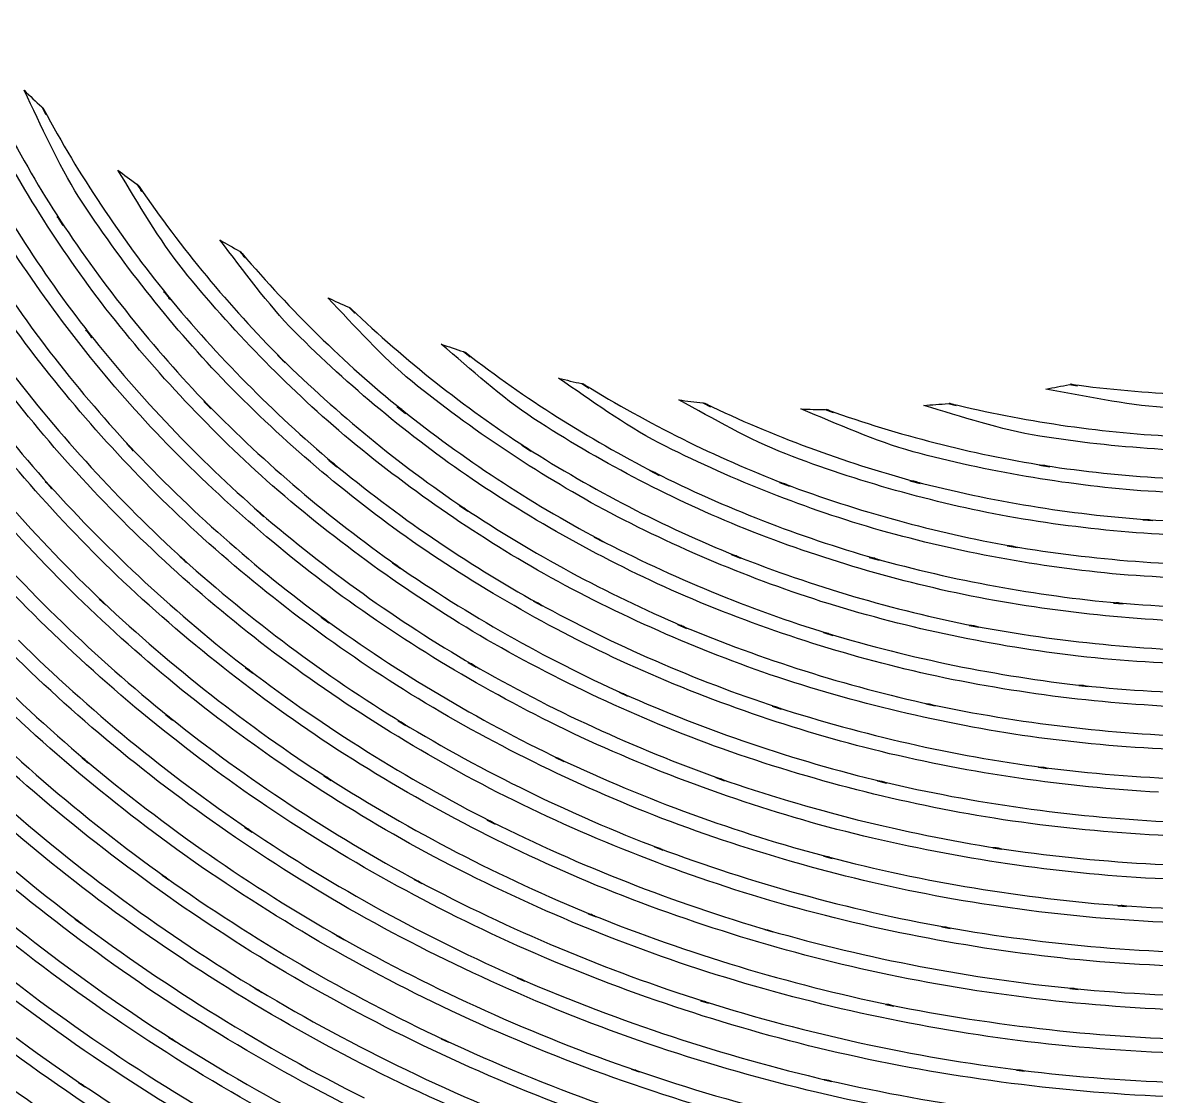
# Model space of a CAD drawing. Extents: x 289 to 439, y 190 to 340.
# Drawn here: x 339.38 to 373.85, y 208.33 to 240.97 of the extents above; entities that cross this region are included whole.
import ezdxf

# ---------------------------------------------------------------- set-up
doc = ezdxf.new("R2010")
doc.units = 0
doc.layers.add('seconds_wheel', color=7, linetype='CONTINUOUS')

msp = doc.modelspace()

# ---------------------------------------------------------------- linework, layer by layer
at = {"layer": 'seconds_wheel', "color": 7}
for p, q in [((339.956909, 238.407948), (340.079831, 238.178005)), ((342.844982, 236.063133), (342.996599, 235.839006)), ((340.42533, 235.078212), (340.60254, 234.807939)), ((340.528475, 234.949473), (340.528475, 234.949473)), ((345.969593, 234.022716), (346.142536, 233.817588)), ((343.665105, 232.79195), (343.86907, 232.541455)), ((343.779108, 232.676783), (343.779108, 232.676783)), ((349.294676, 232.316938), (349.482355, 232.135852)), ((341.293148, 231.633696), (341.48548, 231.389017)), ((341.401335, 231.52008), (341.401335, 231.52008)), ((352.779132, 230.969066), (352.979994, 230.812409)), ((347.12552, 230.856616), (347.354689, 230.629384)), ((347.252706, 230.752306), (347.252706, 230.752306)), ((356.381466, 229.995778), (356.596289, 229.861999)), ((371.207658, 229.96747), (371.451174, 229.933735)), ((344.888115, 229.456784), (345.104875, 229.233818)), ((345.007935, 229.354801), (345.007935, 229.354801)), ((350.769734, 229.294311), (351.021005, 229.091896)), ((360.06058, 229.407537), (360.292463, 229.295087)), ((367.519238, 229.390475), (367.761203, 229.330761)), ((350.904676, 229.205513), (350.904676, 229.205513)), ((363.78196, 229.206289), (364.027802, 229.117101)), ((342.533994, 228.174834), (342.738735, 227.955745)), ((342.646834, 228.074791), (342.646834, 228.074791)), ((354.557422, 228.120934), (354.82808, 227.946052)), ((354.700507, 228.04687), (354.700507, 228.04687)), ((348.690539, 227.668025), (348.929401, 227.469101)), ((348.820828, 227.578838), (348.820828, 227.578838)), ((358.446315, 227.350058), (358.733648, 227.204646)), ((358.596768, 227.291118), (358.596768, 227.291118)), ((370.29641, 227.513308), (370.615151, 227.464061)), ((370.459657, 227.503999), (370.459657, 227.503999)), ((340.069362, 227.016191), (340.261694, 226.801758)), ((340.175996, 226.9177), (340.175996, 226.9177)), ((362.394924, 226.989823), (362.696218, 226.875433)), ((362.552357, 226.946782), (362.552357, 226.946782)), ((366.358658, 227.044886), (366.671196, 226.962291)), ((366.519968, 227.018518), (366.519968, 227.018518)), ((346.483379, 226.146823), (346.710222, 225.950615)), ((352.659313, 226.286418), (352.917564, 226.113476)), ((352.797745, 226.21158), (352.797745, 226.21158)), ((346.607854, 226.058025), (346.607854, 226.058025)), ((373.436531, 225.853285), (373.746742, 225.832733)), ((373.594351, 225.857938), (373.594351, 225.857938)), ((356.751007, 225.327087), (357.025157, 225.182065)), ((356.894092, 225.268147), (356.894092, 225.268147)), ((360.919866, 224.800891), (361.208365, 224.685338)), ((361.07032, 224.756687), (361.07032, 224.756687)), ((369.30916, 225.065346), (369.614718, 225.012612)), ((369.465817, 225.053326), (369.465817, 225.053326)), ((344.153302, 224.736909), (344.36696, 224.543414)), ((344.268856, 224.650827), (344.268856, 224.650827)), ((350.623159, 224.54264), (350.869001, 224.371247)), ((350.755774, 224.467412), (350.755774, 224.467412)), ((365.121299, 224.713257), (365.419878, 224.628722)), ((365.27563, 224.684949), (365.27563, 224.684949)), ((341.704954, 223.44604), (341.906591, 223.254872)), ((354.907961, 223.380507), (355.170865, 223.235485)), ((341.81314, 223.361121), (341.81314, 223.361121)), ((355.047943, 223.31963), (355.047943, 223.31963)), ((372.545058, 223.325439), (372.843637, 223.299458)), ((372.695123, 223.326602), (372.695123, 223.32661)), ((348.453227, 222.897353), (348.686273, 222.726736)), ((348.576146, 222.824067), (348.576146, 222.824067)), ((359.290867, 222.672063), (359.566957, 222.555344)), ((359.435115, 222.626306), (359.435115, 222.626306)), ((363.723796, 222.425831), (364.009966, 222.338583)), ((363.870758, 222.395973), (363.870758, 222.395973)), ((368.158273, 222.644531), (368.452201, 222.587528)), ((368.307177, 222.630182), (368.307177, 222.630182)), ((346.153005, 221.357152), (346.374032, 221.188473)), ((352.921828, 221.51691), (353.171936, 221.371885)), ((353.054443, 221.455643), (353.054443, 221.455643)), ((346.272435, 221.282313), (346.272435, 221.282313)), ((371.488399, 220.815053), (371.775345, 220.784421)), ((371.634586, 220.813116), (371.634586, 220.813118)), ((357.510638, 220.61148), (357.773542, 220.493598)), ((357.647132, 220.564947), (357.647132, 220.564947)), ((343.727535, 219.929788), (343.937316, 219.761885)), ((362.16847, 220.190366), (362.443007, 220.100405)), ((362.310005, 220.158571), (362.310005, 220.158571)), ((366.844915, 220.258612), (367.126818, 220.198122)), ((366.98955, 220.241553), (366.98955, 220.241553)), ((343.841151, 219.85495), (343.841151, 219.85495)), ((350.794939, 219.745213), (351.032638, 219.600188)), ((350.920575, 219.683557), (350.920575, 219.683557)), ((341.182635, 218.621082), (341.380783, 218.454343)), ((355.580344, 218.626899), (355.831616, 218.507467)), ((355.711022, 218.579203), (355.711022, 218.579203)), ((341.289658, 218.546631), (341.289658, 218.546631)), ((370.266552, 218.331422), (370.542252, 218.295747)), ((370.406534, 218.326381), (370.406534, 218.326381)), ((348.532329, 218.071619), (348.758398, 217.926595)), ((348.652925, 218.009189), (348.652925, 218.009189)), ((360.456487, 218.015005), (360.719394, 217.92233)), ((360.591818, 217.98127), (360.591818, 217.98127)), ((365.369857, 217.916125), (365.640517, 217.851757)), ((365.508676, 217.89635), (365.508676, 217.89635)), ((346.137493, 216.504273), (346.352703, 216.358862)), ((353.505415, 216.726075), (353.745054, 216.60548)), ((353.631051, 216.676829), (353.631051, 216.676829)), ((346.253049, 216.44068), (346.253049, 216.44068)), ((358.590952, 215.907891), (358.842611, 215.812889)), ((358.722015, 215.871829), (358.722015, 215.871829)), ((368.879905, 215.882299), (369.145136, 215.841583)), ((369.014071, 215.874156), (369.014071, 215.874156)), ((363.734652, 215.625598), (363.994843, 215.557352)), ((363.868431, 215.603496), (363.868431, 215.603496)), ((343.615859, 215.050155), (343.819823, 214.904743)), ((343.725208, 214.986174), (343.725208, 214.986174)), ((351.287012, 214.917152), (351.515792, 214.795006)), ((351.407219, 214.866742), (351.407219, 214.866742)), ((372.68, 214.121071), (372.938641, 214.102846)), ((372.811842, 214.123785), (372.811842, 214.123785)), ((356.574961, 213.876779), (356.814989, 213.77945)), ((356.70021, 213.839165), (356.70021, 213.839165)), ((340.972078, 213.716244), (341.16596, 213.570057)), ((341.075224, 213.652263), (341.075224, 213.652263)), ((361.941627, 213.394787), (362.190572, 213.323051)), ((367.329619, 213.476605), (367.585157, 213.431237)), ((367.460298, 213.465748), (367.460298, 213.465748)), ((348.931728, 213.207109), (349.149652, 213.0838)), ((349.046894, 213.155148), (349.046894, 213.155148)), ((362.069976, 213.370358), (362.069976, 213.370358)), ((354.410071, 211.930199), (354.640404, 211.830156)), ((354.531054, 211.890259), (354.531054, 211.890259)), ((346.441501, 211.604089), (346.649345, 211.479228)), ((346.551238, 211.551353), (346.551238, 211.551353)), ((371.223168, 211.600986), (371.4725, 211.576944)), ((371.34919, 211.600598), (371.34919, 211.600599)), ((359.992721, 211.23261), (360.231973, 211.156996)), ((360.115644, 211.205854), (360.115644, 211.205854)), ((365.617639, 211.122485), (365.862707, 211.072463)), ((365.742111, 211.108913), (365.742111, 211.108913)), ((343.822149, 210.114684), (344.020297, 209.98866)), ((343.92801, 210.060009), (343.92801, 210.060009)), ((352.101317, 210.07552), (352.32118, 209.97315)), ((352.216484, 210.034029), (352.216484, 210.034029)), ((357.890648, 209.146823), (358.119817, 209.068106)), ((358.009691, 209.11774), (358.009691, 209.11774)), ((369.600372, 209.123557), (369.841174, 209.094087)), ((369.722518, 209.119679), (369.722518, 209.119679)), ((341.079101, 208.745874), (341.267556, 208.618687)), ((341.179921, 208.690423), (341.179921, 208.690423)), ((363.744735, 208.828468), (363.980884, 208.773793)), ((363.864554, 208.812182), (363.864554, 208.812182))]:
    msp.add_line(p, q, dxfattribs=at)
for points in [[(337.375171, 240.970687), (338.238519, 238.870451), (339.293799, 236.855081), (340.528475, 234.949473)], [(341.089184, 235.66645), (340.433975, 236.694949), (339.955786, 237.818758), (339.421018, 238.913594)], [(339.421018, 238.913594), (339.599739, 238.745096), (339.774736, 238.572761), (339.956909, 238.407948)], [(341.911244, 232.273895), (340.481819, 234.132852), (339.227859, 236.119489), (338.16311, 238.208637)], [(340.016238, 238.331946), (340.005061, 238.352656), (339.990954, 238.371502), (339.977074, 238.390499)], [(339.977074, 238.390499), (339.984624, 238.383677), (339.992782, 238.377538), (340.00034, 238.370723)], [(340.00034, 238.370723), (340.006057, 238.357981), (340.009707, 238.34433), (340.016238, 238.331946)], [(340.079831, 238.178005), (340.053631, 238.227102), (340.042197, 238.282727), (340.016238, 238.331946)], [(340.016238, 238.331946), (341.093827, 236.334903), (342.353135, 234.441765), (343.779108, 232.676783)], [(339.455529, 231.229257), (337.986491, 233.21394), (336.702844, 235.328829), (335.61976, 237.547886)], [(337.530665, 237.553316), (338.633512, 235.427952), (339.928858, 233.408323), (341.401335, 231.52008)], [(344.263426, 233.446884), (343.507471, 234.397195), (342.908178, 235.454478), (342.274193, 236.4889)], [(342.274193, 236.4889), (342.46295, 236.344991), (342.653291, 236.203331), (342.844982, 236.063133)], [(342.91672, 235.985968), (342.901145, 236.008757), (342.882545, 236.029139), (342.863983, 236.049563)], [(342.863983, 236.049563), (342.87371, 236.042459), (342.883718, 236.035719), (342.893452, 236.028624)], [(342.893452, 236.028624), (342.901417, 236.014528), (342.907686, 235.999456), (342.91672, 235.985968)], [(342.996599, 235.839006), (342.965277, 235.885295), (342.94781, 235.939539), (342.91672, 235.985968)], [(342.91672, 235.985968), (344.198026, 234.111417), (345.648764, 232.359297), (347.252706, 230.752306)], [(345.434476, 230.159415), (343.819825, 231.857673), (342.365816, 233.701269), (341.089184, 235.66645)], [(340.528475, 234.949473), (340.498115, 234.995464), (340.455497, 235.032088), (340.42533, 235.078212)], [(340.528475, 234.949473), (341.847486, 232.951331), (343.346311, 231.078381), (345.007935, 229.354801)], [(340.60254, 234.807939), (340.573323, 234.852604), (340.557493, 234.904689), (340.528475, 234.949473)], [(343.101683, 228.863503), (341.43369, 230.683688), (339.936586, 232.652421), (338.627652, 234.745509)], [(347.652492, 231.57049), (346.808151, 232.429636), (346.111094, 233.413727), (345.374372, 234.365499)], [(345.374372, 234.365499), (345.569792, 234.246736), (345.77173, 234.137803), (345.969593, 234.022716)], [(340.65799, 227.690127), (338.942501, 229.638173), (337.408837, 231.738375), (336.074996, 233.964939)], [(338.041351, 234.049858), (339.391409, 231.922045), (340.932496, 229.921955), (342.646834, 228.074791)], [(346.048308, 233.954856), (346.031167, 233.975032), (346.011473, 233.992707), (345.991695, 234.010307)], [(345.991695, 234.010307), (346.00191, 234.004376), (346.012107, 233.998391), (346.022327, 233.992471)], [(346.022327, 233.992471), (346.031373, 233.980212), (346.038531, 233.966588), (346.048308, 233.954856)], [(346.142536, 233.817588), (346.106711, 233.860145), (346.083922, 233.912131), (346.048308, 233.954856)], [(346.048308, 233.954856), (347.517598, 232.225585), (349.1427, 230.635582), (350.904676, 229.205513)], [(349.161674, 228.423003), (347.377644, 229.943601), (345.738868, 231.625556), (344.263426, 233.446884)], [(335.468143, 233.2848), (336.841434, 231.024119), (338.416673, 228.892992), (340.175996, 226.9177)], [(343.779108, 232.676783), (343.744727, 232.7186), (343.699316, 232.749985), (343.665105, 232.79195)], [(343.779108, 232.676783), (345.300328, 230.826595), (346.98746, 229.119879), (348.820828, 227.578838)], [(343.86907, 232.541455), (343.834765, 232.583531), (343.813223, 232.63456), (343.779108, 232.676783)], [(351.216827, 230.060534), (350.28578, 230.828163), (349.486712, 231.733648), (348.654864, 232.606211)], [(348.654864, 232.606211), (348.866226, 232.506358), (349.081059, 232.412731), (349.294676, 232.316938)], [(346.978169, 226.889392), (345.128108, 228.525796), (343.432418, 230.328239), (341.911244, 232.273895)], [(349.373005, 232.264202), (349.357253, 232.279227), (349.33943, 232.291746), (349.321818, 232.304529)], [(349.321818, 232.304529), (349.330854, 232.300487), (349.339924, 232.296544), (349.348963, 232.29251)], [(349.348963, 232.29251), (349.357032, 232.283122), (349.364108, 232.272851), (349.373005, 232.264202)], [(349.482355, 232.135852), (349.441775, 232.174928), (349.413388, 232.224933), (349.373005, 232.264202)], [(349.373005, 232.264202), (351.015385, 230.697365), (352.798162, 229.2852), (354.700507, 228.04687)], [(341.401335, 231.52008), (341.368786, 231.561153), (341.325542, 231.592496), (341.293148, 231.633696)], [(341.401335, 231.52008), (342.966883, 229.544541), (344.709137, 227.716106), (346.607854, 226.058025)], [(341.48548, 231.389017), (341.453318, 231.42992), (341.433329, 231.479052), (341.401335, 231.52008)], [(353.04979, 227.086377), (351.116668, 228.412269), (349.310269, 229.913377), (347.652492, 231.57049)], [(344.669805, 225.467848), (342.76006, 227.225751), (341.015073, 229.154382), (339.455529, 231.229257)], [(354.922307, 228.929423), (353.91426, 229.596672), (353.022831, 230.415049), (352.10287, 231.197849)], [(352.10287, 231.197849), (352.327315, 231.119439), (352.552664, 231.043088), (352.779132, 230.969066)], [(347.252706, 230.752306), (347.213559, 230.79087), (347.164506, 230.817885), (347.12552, 230.856616)], [(347.252706, 230.752306), (348.958376, 229.072118), (350.814017, 227.55207), (352.797745, 226.21158)], [(347.354689, 230.629384), (347.316828, 230.66699), (347.290399, 230.714542), (347.252706, 230.752306)], [(352.858622, 230.927965), (352.843682, 230.939486), (352.827185, 230.948667), (352.810928, 230.95821)], [(352.810928, 230.95821), (352.819256, 230.955497), (352.827414, 230.952386), (352.835746, 230.949678)], [(352.835746, 230.949678), (352.843751, 230.942861), (352.850339, 230.934479), (352.858622, 230.927965)], [(352.979994, 230.812409), (352.935812, 230.846811), (352.902632, 230.893352), (352.858622, 230.927965)], [(352.858622, 230.927965), (354.655758, 229.541751), (356.575574, 228.323825), (358.596768, 227.291118)], [(342.242784, 224.16263), (340.279955, 226.048111), (338.493301, 228.108434), (336.902873, 230.317235)], [(338.920407, 230.492892), (340.522452, 228.38727), (342.312288, 226.431703), (344.268848, 224.650827)], [(351.036128, 225.334456), (349.025352, 226.768351), (347.150577, 228.383442), (345.434476, 230.159415)], [(357.053852, 226.164273), (354.99234, 227.280997), (353.038949, 228.585492), (351.216827, 230.060534)], [(358.725505, 228.191894), (357.650202, 228.751799), (356.677741, 229.478087), (355.675735, 230.158638)], [(355.675735, 230.158638), (355.910611, 230.10344), (356.144826, 230.0463), (356.381466, 229.995778)], [(356.463674, 229.96398), (356.448185, 229.973526), (356.431339, 229.98046), (356.414814, 229.988022)], [(356.414814, 229.988022), (356.423117, 229.986266), (356.431326, 229.984352), (356.439632, 229.982593)], [(356.439632, 229.982593), (356.447447, 229.976117), (356.455075, 229.969392), (356.463674, 229.96398)], [(356.596289, 229.861999), (356.548839, 229.891547), (356.510973, 229.934206), (356.463674, 229.96398)], [(356.463674, 229.96398), (358.396365, 228.772901), (360.433988, 227.762489), (362.552357, 226.946782)], [(370.487965, 229.830202), (370.728134, 229.875427), (370.969216, 229.917452), (371.207658, 229.96747)], [(371.23829, 229.974445), (371.245733, 229.976023), (371.252952, 229.978301), (371.260392, 229.979874)], [(371.290251, 229.97251), (371.273036, 229.974826), (371.25566, 229.974572), (371.23829, 229.974445)], [(371.260392, 229.979874), (371.270253, 229.976993), (371.280081, 229.973969), (371.290251, 229.972505)], [(371.451174, 229.933735), (371.396396, 229.941346), (371.344988, 229.964637), (371.290251, 229.97251)], [(371.290251, 229.972505), (373.539082, 229.670472), (375.810382, 229.576377), (378.076525, 229.692539)], [(336.340998, 229.601032), (337.973008, 227.359939), (339.80409, 225.271311), (341.813135, 223.361121)], [(374.076729, 229.273759), (372.865764, 229.347706), (371.682107, 229.622134), (370.487965, 229.830202)], [(339.702537, 222.982661), (337.693108, 225.001585), (335.871042, 227.198008), (334.257542, 229.545582)], [(345.007935, 229.354801), (344.97116, 229.392354), (344.924749, 229.419089), (344.888115, 229.456784)], [(345.007935, 229.354801), (346.771315, 227.554114), (348.694561, 225.917789), (350.755774, 224.467412)], [(345.104875, 229.233818), (345.068781, 229.270961), (345.043879, 229.31752), (345.007935, 229.354801)], [(350.904676, 229.205513), (350.862482, 229.239158), (350.811792, 229.260487), (350.769734, 229.294311)], [(362.584155, 227.856867), (361.452104, 228.302843), (360.401887, 228.919463), (359.333521, 229.499825)], [(359.333521, 229.499825), (359.575871, 229.469109), (359.816739, 229.433361), (360.06058, 229.407537)], [(360.151705, 229.381558), (360.13279, 229.390638), (360.112696, 229.396742), (360.092765, 229.403271)], [(360.092765, 229.403271), (360.102641, 229.402227), (360.112357, 229.400802), (360.122234, 229.399781)], [(360.122234, 229.399781), (360.1324, 229.394293), (360.141317, 229.386667), (360.151705, 229.381558)], [(360.292463, 229.295087), (360.242814, 229.31921), (360.201232, 229.357198), (360.151705, 229.381558)], [(360.151705, 229.381558), (362.197252, 228.399565), (364.328699, 227.6081), (366.519968, 227.018518)], [(366.774729, 229.333088), (367.022666, 229.353207), (367.272762, 229.365306), (367.519238, 229.390475)], [(370.302226, 228.400125), (369.100018, 228.601307), (367.942304, 228.986018), (366.774729, 229.333088)], [(367.548709, 229.394354), (367.55678, 229.395194), (367.564679, 229.39662), (367.572748, 229.397455)], [(367.604546, 229.386211), (367.586226, 229.390658), (367.567418, 229.392196), (367.548709, 229.394354)], [(367.572748, 229.397455), (367.583543, 229.394306), (367.593623, 229.388973), (367.604546, 229.386211)], [(367.761203, 229.330761), (367.707308, 229.34411), (367.658369, 229.372604), (367.604546, 229.386211)], [(367.604546, 229.386211), (369.809644, 228.850827), (372.058974, 228.519934), (374.324898, 228.398574)], [(350.904676, 229.205513), (352.776849, 227.71256), (354.781111, 226.394254), (356.894092, 225.268147)], [(351.021005, 229.091896), (350.978669, 229.125947), (350.946854, 229.171279), (350.904676, 229.205513)], [(361.134689, 225.664832), (358.96791, 226.559835), (356.888766, 227.652785), (354.922307, 228.929423)], [(366.455985, 227.926663), (365.27984, 228.253003), (364.170838, 228.766277), (363.040941, 229.224901)], [(363.040941, 229.224901), (363.288142, 229.219332), (363.533539, 229.206795), (363.78196, 229.206289)], [(363.876961, 229.189227), (363.856193, 229.196642), (363.834363, 229.200282), (363.812981, 229.205513)], [(363.812981, 229.205513), (363.823771, 229.2055), (363.83437, 229.204749), (363.845166, 229.204723)], [(363.845166, 229.204723), (363.856053, 229.20019), (363.86587, 229.193292), (363.876961, 229.189214)], [(364.027802, 229.117101), (363.975279, 229.136131), (363.929387, 229.169945), (363.876961, 229.189227)], [(363.876961, 229.189214), (366.014645, 228.425933), (368.217831, 227.861398), (370.459657, 227.503986)], [(348.88985, 223.678312), (346.806733, 225.227371), (344.869712, 226.962745), (343.101683, 228.863503)], [(355.234845, 224.2111), (353.086002, 225.426784), (351.053289, 226.836671), (349.161674, 228.423003)], [(377.302934, 227.944889), (374.960207, 227.88141), (372.617074, 228.034107), (370.302226, 228.400125)], [(342.646834, 228.074791), (342.612302, 228.111465), (342.568403, 228.138035), (342.533994, 228.174834)], [(342.646834, 228.074791), (344.460408, 226.148559), (346.444355, 224.390667), (348.576146, 222.824067)], [(342.738735, 227.955745), (342.704422, 227.992448), (342.681009, 228.037966), (342.646834, 228.074791)], [(354.700507, 228.04687), (354.655154, 228.075849), (354.602657, 228.091766), (354.557422, 228.120934)], [(354.700507, 228.04687), (356.718583, 226.757423), (358.850545, 225.655987), (361.07032, 224.756687)], [(354.82808, 227.946052), (354.782422, 227.975487), (354.74603, 228.01724), (354.700507, 228.04687)], [(365.244221, 225.595034), (362.995996, 226.258406), (360.814181, 227.12815), (358.725505, 228.191894)], [(373.373325, 226.741267), (371.035868, 226.923008), (368.720647, 227.320077), (366.455985, 227.926663)], [(346.612894, 222.127252), (344.463481, 223.797337), (342.470722, 225.659349), (340.65799, 227.690127)], [(348.820828, 227.578838), (348.78019, 227.61246), (348.73105, 227.634244), (348.690539, 227.668025)], [(348.820828, 227.578838), (350.762556, 225.972315), (352.846531, 224.546547), (355.047943, 223.31963)], [(348.929401, 227.469101), (348.889794, 227.502128), (348.8603, 227.54566), (348.820828, 227.578838)], [(369.339018, 225.954879), (367.033703, 226.380022), (364.772936, 227.017113), (362.584155, 227.856867)], [(358.596768, 227.291118), (358.548489, 227.315266), (358.494497, 227.325705), (358.446315, 227.350058)], [(358.596768, 227.291118), (360.738767, 226.219631), (362.973955, 225.347132), (365.27563, 224.684949)], [(358.733648, 227.204646), (358.685365, 227.229047), (358.644936, 227.266506), (358.596768, 227.291118)], [(370.459657, 227.503999), (370.405643, 227.512142), (370.350397, 227.504941), (370.29641, 227.513308)], [(370.615151, 227.464061), (370.562145, 227.472272), (370.512626, 227.495556), (370.459657, 227.503999)], [(370.459657, 227.503986), (372.827033, 227.147216), (375.221156, 227.007774), (377.61392, 227.089078)], [(340.175996, 226.9177), (340.143511, 226.953698), (340.101735, 226.980087), (340.069362, 227.016191)], [(340.175996, 226.9177), (342.033877, 224.858851), (344.073986, 222.972454), (346.272435, 221.282313)], [(340.261694, 226.801758), (340.229539, 226.837618), (340.20803, 226.881736), (340.175996, 226.9177)], [(353.27547, 222.338583), (351.042359, 223.660716), (348.935001, 225.184282), (346.978169, 226.889392)], [(359.530119, 223.532124), (357.265722, 224.516493), (355.097243, 225.706247), (353.04979, 227.086377)], [(362.552357, 226.946782), (362.501311, 226.965942), (362.445894, 226.97045), (362.394924, 226.989823)], [(362.552357, 226.946782), (364.794244, 226.10532), (367.107964, 225.471149), (369.465817, 225.053326)], [(362.696218, 226.875433), (362.646068, 226.894493), (362.602418, 226.927505), (362.552357, 226.946782)], [(366.519968, 227.018518), (366.467117, 227.032256), (366.411455, 227.030927), (366.358658, 227.044886)], [(366.519968, 227.018518), (368.838015, 226.416015), (371.205619, 226.026803), (373.594351, 225.857938)], [(366.671196, 226.962291), (366.61908, 226.97607), (366.572017, 227.004513), (366.519968, 227.018518)], [(380.763346, 226.903352), (378.310059, 226.623752), (375.836478, 226.569971), (373.373325, 226.741267)], [(344.211466, 220.686319), (342.001427, 222.48445), (339.959505, 224.478836), (338.10921, 226.6451)], [(346.607854, 226.058025), (346.569151, 226.09135), (346.521968, 226.113358), (346.483379, 226.146823)], [(352.797745, 226.21158), (352.753955, 226.240672), (352.702993, 226.257156), (352.659313, 226.286418)], [(352.797745, 226.21158), (354.896804, 224.816979), (357.11775, 223.616425), (359.435115, 222.626306)], [(352.917564, 226.113476), (352.874582, 226.142272), (352.840607, 226.182615), (352.797745, 226.21158)], [(363.872308, 223.306058), (361.516792, 224.048456), (359.234982, 225.00552), (357.053852, 226.164273)], [(337.599301, 225.891286), (339.49393, 223.695364), (341.582866, 221.674743), (343.841151, 219.85495)], [(346.607854, 226.058025), (348.612808, 224.331627), (350.77025, 222.790902), (353.054443, 221.455643)], [(346.710222, 225.950615), (346.672768, 225.98308), (346.645183, 226.025421), (346.607854, 226.058025)], [(376.706551, 225.343762), (374.236945, 225.322024), (371.771379, 225.526961), (369.339018, 225.954879)], [(373.594351, 225.857938), (373.541711, 225.861252), (373.48916, 225.849767), (373.436531, 225.853285)], [(373.594351, 225.857938), (376.109174, 225.699557), (378.632573, 225.770583), (381.134437, 226.071595)], [(373.746742, 225.832733), (373.695255, 225.836167), (373.645813, 225.8543), (373.594351, 225.857938)], [(341.689831, 219.363652), (339.425587, 221.295962), (337.341067, 223.429199), (335.46, 225.736568)], [(351.17262, 220.558354), (348.860799, 221.994439), (346.684696, 223.637946), (344.669805, 225.467848)], [(368.214112, 223.535227), (365.7941, 224.027222), (363.424856, 224.740529), (361.134689, 225.664832)], [(372.50822, 224.216917), (370.049535, 224.453325), (367.618551, 224.914889), (365.244221, 225.595034)], [(357.777032, 221.465336), (355.416863, 222.5473), (353.160924, 223.842588), (351.036128, 225.334456)], [(356.894092, 225.268147), (356.848284, 225.2921), (356.796731, 225.302961), (356.751007, 225.327087)], [(356.894092, 225.268147), (359.12749, 224.100358), (361.462204, 223.138649), (363.870758, 222.395973)], [(357.025157, 225.182065), (356.978827, 225.206516), (356.940317, 225.243512), (356.894092, 225.268147)], [(334.925272, 224.999426), (336.849047, 222.661573), (338.978591, 220.50211), (341.289658, 218.546631)], [(361.07032, 224.756687), (361.02162, 224.775966), (360.968499, 224.781419), (360.919866, 224.800891)], [(361.07032, 224.756687), (363.412872, 223.828998), (365.834946, 223.116834), (368.307177, 222.630182)], [(361.208365, 224.685338), (361.160169, 224.70464), (361.118431, 224.737194), (361.07032, 224.756687)], [(369.465817, 225.053326), (369.414068, 225.06208), (369.360878, 225.056396), (369.30916, 225.065346)], [(369.465817, 225.053326), (371.949955, 224.633126), (374.466774, 224.44014), (376.98613, 224.477884)], [(369.614718, 225.012612), (369.563901, 225.021409), (369.516594, 225.044328), (369.465817, 225.053326)], [(344.268856, 224.650827), (344.233049, 224.682996), (344.189007, 224.704625), (344.153302, 224.736909)], [(344.268848, 224.650827), (346.331711, 222.797434), (348.557605, 221.134965), (350.920567, 219.683557)], [(344.36696, 224.543414), (344.330914, 224.576006), (344.30479, 224.618118), (344.268856, 224.650827)], [(350.755774, 224.467412), (350.713915, 224.496427), (350.66492, 224.513474), (350.623159, 224.54264)], [(350.755774, 224.467412), (352.93006, 222.960261), (355.236197, 221.653827), (357.647132, 220.564947)], [(350.869001, 224.371247), (350.82831, 224.39966), (350.796359, 224.438862), (350.755774, 224.467412)], [(365.27563, 224.684949), (365.225143, 224.699048), (365.171735, 224.698966), (365.121299, 224.713257)], [(365.27563, 224.684949), (367.702597, 224.007258), (370.185469, 223.552211), (372.695123, 223.32661)], [(365.419878, 224.628722), (365.370114, 224.642827), (365.325335, 224.670651), (365.27563, 224.684949)], [(348.934831, 218.874293), (346.54897, 220.431522), (344.309702, 222.201783), (342.242784, 224.16263)], [(362.3418, 221.067879), (359.882025, 221.897246), (357.503666, 222.949728), (355.234845, 224.2111)], [(380.278642, 224.236692), (377.694381, 223.993805), (375.093695, 223.987549), (372.50822, 224.216917)], [(341.81314, 223.361121), (341.77966, 223.392578), (341.738347, 223.414484), (341.704954, 223.44604)], [(355.870393, 219.475329), (353.420906, 220.662142), (351.084894, 222.068962), (348.88985, 223.678312)], [(355.047943, 223.31963), (355.003232, 223.34414), (354.95259, 223.355837), (354.907961, 223.380507)], [(366.925957, 221.149698), (364.393168, 221.717196), (361.918036, 222.514833), (359.530119, 223.532124)], [(375.942267, 222.742635), (373.347443, 222.771213), (370.760835, 223.036938), (368.214112, 223.535227)], [(372.695123, 223.32661), (375.332835, 223.108429), (377.985201, 223.130004), (380.619098, 223.392529)], [(341.813135, 223.361121), (343.927343, 221.374649), (346.216323, 219.583538), (348.65292, 218.009189)], [(341.906591, 223.254872), (341.872235, 223.287336), (341.847392, 223.328552), (341.81314, 223.361121)], [(355.047943, 223.31963), (357.367815, 222.047791), (359.798417, 220.989686), (362.310005, 220.158571)], [(355.170865, 223.235485), (355.127307, 223.25955), (355.091409, 223.295403), (355.047943, 223.31963)], [(371.477542, 221.709628), (368.899085, 222.009368), (366.35378, 222.544131), (363.872308, 223.306058)], [(372.695123, 223.32661), (372.645171, 223.330741), (372.595, 223.32115), (372.545058, 223.325439)], [(372.843637, 223.299458), (372.793385, 223.30379), (372.745354, 223.322087), (372.695123, 223.326602)], [(346.564424, 217.296477), (344.110755, 218.981674), (341.814298, 220.884722), (339.702537, 222.982661)], [(348.576146, 222.824067), (348.537443, 222.85212), (348.491846, 222.869172), (348.453227, 222.897353)], [(348.576146, 222.824067), (350.821467, 221.19632), (353.209135, 219.775371), (355.711022, 218.579203)], [(348.686273, 222.726736), (348.646612, 222.755676), (348.615708, 222.794995), (348.576146, 222.824067)], [(359.435115, 222.626306), (359.388493, 222.645837), (359.337426, 222.652369), (359.290867, 222.672063)], [(359.435115, 222.626306), (361.875771, 221.603938), (364.403902, 220.805416), (366.98955, 220.241553)], [(359.566957, 222.555344), (359.520886, 222.574829), (359.481109, 222.606655), (359.435115, 222.626306)], [(363.870758, 222.395973), (363.822778, 222.410393), (363.771727, 222.411243), (363.723796, 222.425831)], [(363.870758, 222.395973), (366.405733, 221.634046), (369.003782, 221.103806), (371.634586, 220.813118)], [(364.009966, 222.338583), (363.961839, 222.353232), (363.918826, 222.381151), (363.870758, 222.395973)], [(368.307177, 222.630182), (368.258077, 222.639486), (368.207344, 222.63506), (368.158273, 222.644531)], [(368.307177, 222.630182), (370.907949, 222.137411), (373.547405, 221.881578), (376.194315, 221.867449)], [(368.452201, 222.587528), (368.402613, 222.597102), (368.356721, 222.620431), (368.307177, 222.630182)], [(339.247701, 222.193948), (341.405647, 220.069747), (343.749759, 218.144022), (346.253062, 216.44068)], [(353.820667, 217.567137), (351.285513, 218.866551), (348.873289, 220.393053), (346.612894, 222.127252)], [(360.656575, 218.88864), (358.096654, 219.812723), (355.626539, 220.967749), (353.27547, 222.338583)], [(344.065278, 215.830726), (341.550816, 217.649629), (339.205899, 219.691514), (337.057204, 221.930655)], [(379.623705, 221.56034), (376.90923, 221.363172), (374.18303, 221.413602), (371.477542, 221.709628)], [(346.272435, 221.282313), (346.234943, 221.310782), (346.190418, 221.328572), (346.153005, 221.357152)], [(353.054443, 221.455643), (353.012158, 221.479993), (352.964041, 221.492425), (352.921828, 221.51691)], [(353.054443, 221.455643), (355.456918, 220.07225), (357.979357, 218.909228), (360.591818, 217.98127)], [(353.171936, 221.371885), (353.130244, 221.396074), (353.096054, 221.431319), (353.054443, 221.455643)], [(365.477654, 218.806046), (362.835398, 219.45735), (360.258436, 220.34783), (357.777032, 221.465336)], [(341.445539, 214.483631), (338.875811, 216.443108), (336.487496, 218.629168), (334.308726, 221.01553)], [(336.573662, 221.159391), (338.76799, 218.891662), (341.161151, 216.825451), (343.725208, 214.986174)], [(346.272435, 221.282313), (348.581779, 219.52886), (351.044345, 217.987156), (353.631051, 216.676829)], [(346.374032, 221.188473), (346.337321, 221.216521), (346.309059, 221.254158), (346.272435, 221.282313)], [(370.278572, 219.227934), (367.582518, 219.599784), (364.926549, 220.215849), (362.3418, 221.067879)], [(375.01163, 220.149265), (372.291483, 220.237073), (369.585367, 220.572268), (366.925957, 221.149698)], [(351.628632, 215.749295), (349.012566, 217.168468), (346.530648, 218.821), (344.211466, 220.686319)], [(371.634586, 220.813118), (371.586014, 220.818166), (371.536958, 220.809852), (371.488399, 220.815053)], [(371.634586, 220.813118), (374.392434, 220.526396), (377.170215, 220.489915), (379.934693, 220.704931)], [(371.775345, 220.784421), (371.727628, 220.789532), (371.682283, 220.807844), (371.634586, 220.813116)], [(358.816629, 216.77726), (356.159546, 217.804346), (353.601369, 219.070073), (351.17262, 220.558354)], [(357.647132, 220.564947), (357.603104, 220.584491), (357.554608, 220.591794), (357.510638, 220.61148)], [(357.647132, 220.564947), (360.181833, 219.439766), (362.812619, 218.546299), (365.508676, 217.89635)], [(357.773542, 220.493598), (357.729284, 220.513409), (357.691321, 220.544991), (357.647132, 220.564947)], [(333.79959, 220.261328), (336.022534, 217.84543), (338.457132, 215.633442), (341.075224, 213.652263)], [(343.841151, 219.85495), (343.805612, 219.88327), (343.762998, 219.901371), (343.727535, 219.929788)], [(362.310005, 220.158571), (362.263902, 220.173492), (362.214527, 220.175297), (362.16847, 220.190366)], [(362.310005, 220.158571), (364.948221, 219.304585), (367.657685, 218.690899), (370.406534, 218.326381)], [(362.443007, 220.100405), (362.396919, 220.115487), (362.356037, 220.143336), (362.310005, 220.158571)], [(366.98955, 220.241553), (366.941952, 220.251615), (366.892484, 220.248397), (366.844915, 220.258612)], [(366.98955, 220.241553), (369.702653, 219.667915), (372.46158, 219.341023), (375.233433, 219.265935)], [(367.126818, 220.198122), (367.079789, 220.208215), (367.036544, 220.231305), (366.98955, 220.241553)], [(343.841151, 219.85495), (346.208404, 217.968476), (348.740425, 216.298722), (351.407219, 214.866742)], [(343.937316, 219.761885), (343.902433, 219.789837), (343.875955, 219.826904), (343.841151, 219.85495)], [(350.920575, 219.683557), (350.880596, 219.707782), (350.834849, 219.720868), (350.794939, 219.745213)], [(350.920567, 219.683557), (353.400953, 218.180554), (356.01177, 216.904702), (358.722007, 215.871829)], [(351.032638, 219.600188), (350.992804, 219.624487), (350.960329, 219.659138), (350.920575, 219.683557)], [(349.297389, 214.030334), (346.606546, 215.576318), (344.060872, 217.361495), (341.689831, 219.363652)], [(363.869207, 216.51358), (361.118841, 217.257379), (358.442193, 218.248924), (355.870393, 219.475329)], [(378.803971, 218.882823), (375.95745, 218.740326), (373.104337, 218.856006), (370.278572, 219.227934)], [(341.289658, 218.546631), (341.256272, 218.57459), (341.215952, 218.593039), (341.182635, 218.621082)], [(356.825845, 214.740719), (354.076449, 215.878489), (351.435886, 217.262108), (348.934831, 218.874293)], [(355.711022, 218.579203), (355.668982, 218.598997), (355.622329, 218.606982), (355.580344, 218.626899)], [(355.711022, 218.579203), (358.335094, 217.343689), (361.064956, 216.34756), (363.868431, 215.603496)], [(355.831616, 218.507467), (355.789267, 218.527555), (355.753307, 218.558986), (355.711022, 218.579203)], [(368.921396, 216.779199), (366.108371, 217.231447), (363.342378, 217.937814), (360.656575, 218.88864)], [(373.915032, 217.572178), (371.070927, 217.727969), (368.247336, 218.14135), (365.477654, 218.806046)], [(341.289658, 218.546631), (343.708788, 216.520709), (346.304658, 214.716211), (349.046894, 213.155148)], [(341.380783, 218.454343), (341.347639, 218.482242), (341.322729, 218.518649), (341.289658, 218.546631)], [(370.406534, 218.326381), (370.360115, 218.332254), (370.312958, 218.325413), (370.266552, 218.331422)], [(370.406534, 218.326381), (373.283883, 217.962332), (376.187567, 217.858362), (379.08355, 218.016944)], [(370.542252, 218.295747), (370.496159, 218.301717), (370.452607, 218.320271), (370.406534, 218.326381)], [(346.833531, 212.416068), (344.072617, 214.096285), (341.468624, 216.02116), (339.051867, 218.167009)], [(348.652925, 218.009189), (348.61469, 218.033592), (348.570503, 218.047112), (348.532329, 218.071619)], [(348.65292, 218.009189), (351.204934, 216.380445), (353.897842, 214.984601), (356.700205, 213.839165)], [(348.758398, 217.926595), (348.720743, 217.950776), (348.690508, 217.984905), (348.652925, 218.009189)], [(360.591818, 217.98127), (360.547825, 217.9966), (360.500439, 217.999546), (360.456487, 218.015005)], [(360.591818, 217.98127), (363.3303, 217.02698), (366.148841, 216.321117), (369.014071, 215.874156)], [(360.719394, 217.92233), (360.675105, 217.937908), (360.636053, 217.965558), (360.591818, 217.98127)], [(365.508676, 217.89635), (365.463077, 217.907053), (365.415428, 217.905288), (365.369857, 217.916125)], [(365.508676, 217.89635), (368.331666, 217.233673), (371.208117, 216.826866), (374.104261, 216.68187)], [(365.640517, 217.851757), (365.595285, 217.862516), (365.553873, 217.885454), (365.508676, 217.89635)], [(362.101387, 214.280442), (359.247793, 215.12466), (356.476653, 216.22489), (353.820667, 217.567137)], [(338.622223, 217.365499), (341.086109, 215.194351), (343.739422, 213.248495), (346.551238, 211.551353)], [(354.689261, 212.786384), (351.851122, 214.042851), (349.13204, 215.552802), (346.564424, 217.296477)], [(344.239384, 210.915031), (341.415103, 212.736077), (338.759972, 214.806568), (336.304939, 217.101431)], [(346.253049, 216.44068), (346.216496, 216.465277), (346.173985, 216.479584), (346.137493, 216.504273)], [(353.631051, 216.676829), (353.590729, 216.696977), (353.545684, 216.705818), (353.505415, 216.726075)], [(353.631051, 216.676829), (356.339295, 215.323598), (359.163258, 214.216685), (362.069976, 213.370358)], [(353.745054, 216.60548), (353.70492, 216.625669), (353.671124, 216.656529), (353.631051, 216.676829)], [(367.397868, 214.373506), (364.470741, 214.914864), (361.599104, 215.719756), (358.816629, 216.77726)], [(372.653245, 215.020297), (369.686054, 215.252685), (366.74648, 215.752791), (363.869207, 216.51358)], [(377.810517, 216.212674), (374.836442, 216.133881), (371.861447, 216.323621), (368.921396, 216.779199)], [(341.520765, 209.5342), (338.639903, 211.502197), (335.941255, 213.72373), (333.456031, 216.172347)], [(335.848929, 216.314657), (338.350124, 213.992979), (341.053626, 211.89951), (343.92801, 210.060009)], [(346.352703, 216.358862), (346.317034, 216.382999), (346.288655, 216.416453), (346.253049, 216.44068)], [(346.253062, 216.44068), (348.870752, 214.679086), (351.641023, 213.155939), (354.531066, 211.890259)], [(352.406876, 210.923949), (349.485088, 212.306623), (346.693427, 213.948937), (344.065278, 215.830726)], [(358.722015, 215.871829), (358.679498, 215.887767), (358.633428, 215.891838), (358.590952, 215.907891)], [(358.722007, 215.871829), (361.556796, 214.809206), (364.480887, 214.003557), (367.46029, 213.465748)], [(358.842611, 215.812889), (358.800667, 215.82874), (358.763913, 215.855862), (358.722015, 215.871829)], [(369.014071, 215.874156), (368.969671, 215.880831), (368.924288, 215.875505), (368.879905, 215.882299)], [(369.014071, 215.874156), (372.008755, 215.423884), (375.037484, 215.244446), (378.064116, 215.337877)], [(369.145136, 215.841583), (369.100542, 215.848411), (369.058642, 215.867203), (369.014071, 215.874156)], [(360.179623, 212.114), (357.226089, 213.066869), (354.36423, 214.283631), (351.628632, 215.749295)], [(363.868431, 215.603496), (363.824591, 215.614875), (363.778465, 215.614101), (363.734652, 215.625598)], [(363.868431, 215.603496), (366.799293, 214.842763), (369.792083, 214.347146), (372.811842, 214.123785)], [(363.994843, 215.557352), (363.951359, 215.568762), (363.911879, 215.591964), (363.868431, 215.603496)], [(332.973653, 215.400695), (335.504044, 212.924083), (338.250024, 210.678264), (341.179921, 208.690423)], [(381.944868, 215.177342), (378.858375, 214.846413), (375.749161, 214.793993), (372.653245, 215.020297)], [(343.725208, 214.986174), (343.690705, 215.010677), (343.650309, 215.025571), (343.615859, 215.050155)], [(343.725208, 214.986174), (346.402258, 213.085002), (349.24351, 211.427629), (352.216484, 210.034029)], [(343.819823, 214.904743), (343.785884, 214.928967), (343.759088, 214.961871), (343.725208, 214.986174)], [(351.407219, 214.866742), (351.368757, 214.887143), (351.325426, 214.896655), (351.287012, 214.917152)], [(351.407219, 214.866742), (354.194693, 213.388301), (357.108874, 212.162654), (360.115644, 211.205854)], [(351.515792, 214.795006), (351.477443, 214.81547), (351.445513, 214.84618), (351.407219, 214.866742)], [(349.982958, 209.160394), (346.983654, 210.676345), (344.126837, 212.45787), (341.445539, 214.483631)], [(365.711866, 212.018222), (362.674052, 212.65729), (359.700303, 213.568708), (356.825845, 214.740719)], [(371.223944, 212.501377), (368.13569, 212.819377), (365.083148, 213.415263), (362.101387, 214.280442)], [(376.653427, 213.558424), (373.549976, 213.552031), (370.452449, 213.825014), (367.397868, 214.373506)], [(372.811842, 214.123785), (372.767897, 214.126813), (372.72394, 214.117932), (372.68, 214.121071)], [(372.811842, 214.123785), (375.959375, 213.906909), (379.11939, 213.972787), (382.255079, 214.321545)], [(372.938641, 214.102846), (372.895816, 214.105903), (372.854646, 214.120618), (372.811842, 214.123785)], [(358.103142, 210.023171), (355.054052, 211.092695), (352.10692, 212.434051), (349.297389, 214.030334)], [(356.70021, 213.839165), (356.659691, 213.855489), (356.615441, 213.860354), (356.574961, 213.876779)], [(356.700205, 213.839165), (359.626619, 212.660228), (362.652141, 211.746071), (365.742106, 211.108913)], [(356.814989, 213.77945), (356.774939, 213.795699), (356.740214, 213.822814), (356.70021, 213.839165)], [(341.075224, 213.652263), (341.042788, 213.676586), (341.004464, 213.691851), (340.972078, 213.716244)], [(341.075224, 213.652263), (343.804866, 211.605293), (346.711765, 209.806567), (349.761932, 208.277842)], [(341.16596, 213.570057), (341.133291, 213.594664), (341.107837, 213.627584), (341.075224, 213.652263)], [(362.069976, 213.370358), (362.028017, 213.382344), (361.983561, 213.382695), (361.941627, 213.394787)], [(367.460298, 213.465748), (367.417155, 213.473309), (367.372744, 213.468936), (367.329619, 213.476605)], [(367.46029, 213.465748), (370.567742, 212.921136), (373.717408, 212.656074), (376.872119, 212.675095)], [(367.585157, 213.431237), (367.542551, 213.438814), (367.502881, 213.458061), (367.460298, 213.465748)], [(347.424099, 207.5027), (344.353069, 209.158933), (341.436785, 211.086467), (338.709081, 213.262171)], [(349.046894, 213.155148), (349.010123, 213.175854), (348.968454, 213.186318), (348.931728, 213.207109)], [(349.046894, 213.155148), (351.907924, 211.544183), (354.907195, 210.192995), (358.009691, 209.11774)], [(349.149652, 213.0838), (349.113287, 213.104386), (349.083208, 213.134476), (349.046894, 213.155148)], [(362.069976, 213.370358), (365.103842, 212.503699), (368.209189, 211.911299), (371.34919, 211.600599)], [(362.190572, 213.323051), (362.148995, 213.33504), (362.111523, 213.358261), (362.069976, 213.370358)], [(363.866491, 209.721878), (360.721713, 210.466753), (357.650505, 211.492449), (354.689261, 212.786384)], [(338.309685, 212.444375), (341.08436, 210.246017), (344.049496, 208.299714), (347.170501, 206.629065)], [(355.879312, 208.015325), (352.738616, 209.20928), (349.711656, 210.682098), (346.833531, 212.416068)], [(380.897901, 212.423048), (377.677123, 212.159817), (374.439662, 212.186043), (371.223944, 212.501377)], [(344.732234, 205.95862), (341.59679, 207.761447), (338.628668, 209.840654), (335.862499, 212.171001)], [(369.628291, 210.024722), (366.422546, 210.436828), (363.260583, 211.136502), (360.179623, 212.114)], [(375.326107, 210.928602), (372.095168, 211.003313), (368.877523, 211.368252), (365.711866, 212.018222)], [(354.531054, 211.890259), (354.491991, 211.907147), (354.449095, 211.913219), (354.410071, 211.930199)], [(354.640404, 211.830156), (354.602186, 211.846784), (354.569228, 211.87354), (354.531054, 211.890259)], [(354.531066, 211.890259), (357.544258, 210.587527), (360.667655, 209.557115), (363.864567, 208.812182)], [(335.434795, 211.368328), (338.247652, 209.012969), (341.264178, 206.91288), (344.449941, 205.093516)], [(346.551238, 211.551353), (346.516333, 211.572215), (346.476366, 211.583151), (346.441501, 211.604089)], [(346.551238, 211.551353), (349.480005, 209.800915), (352.559109, 208.315698), (355.752513, 207.114159)], [(346.649345, 211.479228), (346.614472, 211.50017), (346.58606, 211.530335), (346.551238, 211.551353)], [(371.34919, 211.600599), (371.307287, 211.604547), (371.265066, 211.596942), (371.223168, 211.600986)], [(371.34919, 211.600599), (374.617426, 211.292654), (377.906982, 211.277338), (381.177868, 211.556781)], [(371.4725, 211.576944), (371.430754, 211.580975), (371.390926, 211.596468), (371.34919, 211.600598)], [(341.915121, 204.53436), (338.720212, 206.491127), (335.706715, 208.729198), (332.908894, 211.220977)], [(360.115644, 211.205854), (360.075545, 211.218408), (360.032792, 211.219964), (359.992721, 211.23261)], [(360.115644, 211.205854), (363.24907, 210.224828), (366.464123, 209.526395), (369.722518, 209.119679)], [(360.231973, 211.156996), (360.191781, 211.169679), (360.155803, 211.193075), (360.115644, 211.205854)], [(365.742111, 211.108913), (365.701112, 211.117168), (365.658621, 211.114136), (365.617639, 211.122485)], [(365.742106, 211.108913), (368.961635, 210.460663), (372.23263, 210.102117), (375.516107, 210.038294)], [(365.862707, 211.072463), (365.821468, 211.080863), (365.783327, 211.100414), (365.742111, 211.108913)], [(353.507742, 206.098991), (350.280587, 207.424902), (347.179249, 209.03682), (344.239384, 210.915031)], [(361.864075, 207.492618), (358.615358, 208.351632), (355.450554, 209.500308), (352.406876, 210.923949)], [(332.452495, 210.433427), (335.296648, 207.914818), (338.35896, 205.654405), (341.604136, 203.679338)], [(343.92801, 210.060009), (343.894405, 210.081324), (343.855714, 210.0933), (343.822149, 210.114684)], [(343.92801, 210.060009), (346.917261, 208.163999), (350.069755, 206.538745), (353.347982, 205.203642)], [(344.020297, 209.98866), (343.987436, 210.009596), (343.960828, 210.039008), (343.92801, 210.060009)], [(352.216484, 210.034029), (352.179389, 210.05122), (352.138379, 210.058247), (352.101317, 210.07552)], [(352.216484, 210.034029), (355.312453, 208.599232), (358.530218, 207.443965), (361.832277, 206.582921)], [(352.32118, 209.97315), (352.284513, 209.99024), (352.253113, 210.016859), (352.216484, 210.034029)], [(367.86745, 207.598865), (364.546562, 208.113765), (361.279123, 208.92512), (358.103142, 210.023171)], [(379.681095, 209.683489), (376.326767, 209.496801), (372.962502, 209.611315), (369.628291, 210.024722)], [(373.828947, 208.331741), (370.473207, 208.49662), (367.139258, 208.962162), (363.866491, 209.721878)], [(350.992697, 204.281924), (347.685417, 205.747371), (344.515515, 207.505314), (341.520765, 209.5342)], [(359.703449, 205.339359), (356.355882, 206.320802), (353.102916, 207.59981), (349.982958, 209.160394)], [(358.009691, 209.11774), (357.970959, 209.130975), (357.929354, 209.133505), (357.890648, 209.146823)], [(358.009691, 209.11774), (361.238322, 208.014507), (364.559001, 207.201924), (367.932206, 206.69072)], [(358.119817, 209.068106), (358.081661, 209.081236), (358.047814, 209.104528), (358.009691, 209.11774)], [(369.722518, 209.119679), (369.681992, 209.124559), (369.640891, 209.11859), (369.600372, 209.123557)], [(369.722518, 209.119679), (373.109873, 208.711812), (376.526562, 208.60752), (379.932366, 208.808692)], [(369.841174, 209.094087), (369.800928, 209.09902), (369.762751, 209.114657), (369.722518, 209.119679)], [(341.179921, 208.690423), (341.148037, 208.711881), (341.110947, 208.724356), (341.079101, 208.745874)], [(341.179921, 208.690423), (344.223913, 206.641889), (347.443907, 204.868422), (350.802692, 203.392004)], [(341.267556, 208.618687), (341.236211, 208.639865), (341.211223, 208.669186), (341.179921, 208.690423)], [(363.864554, 208.812182), (363.825179, 208.821175), (363.784093, 208.81939), (363.744735, 208.828468)], [(363.980884, 208.773793), (363.941012, 208.782989), (363.904401, 208.802896), (363.864554, 208.812182)], [(363.864567, 208.812182), (367.190699, 208.052455), (370.57799, 207.591177), (373.986004, 207.435228)], [(384.266415, 208.794732), (380.807874, 208.329506), (377.315038, 208.174936), (373.828947, 208.331741)]]:
    msp.add_open_spline(points, degree=3, dxfattribs=at)

doc.saveas('drawing.dxf')
